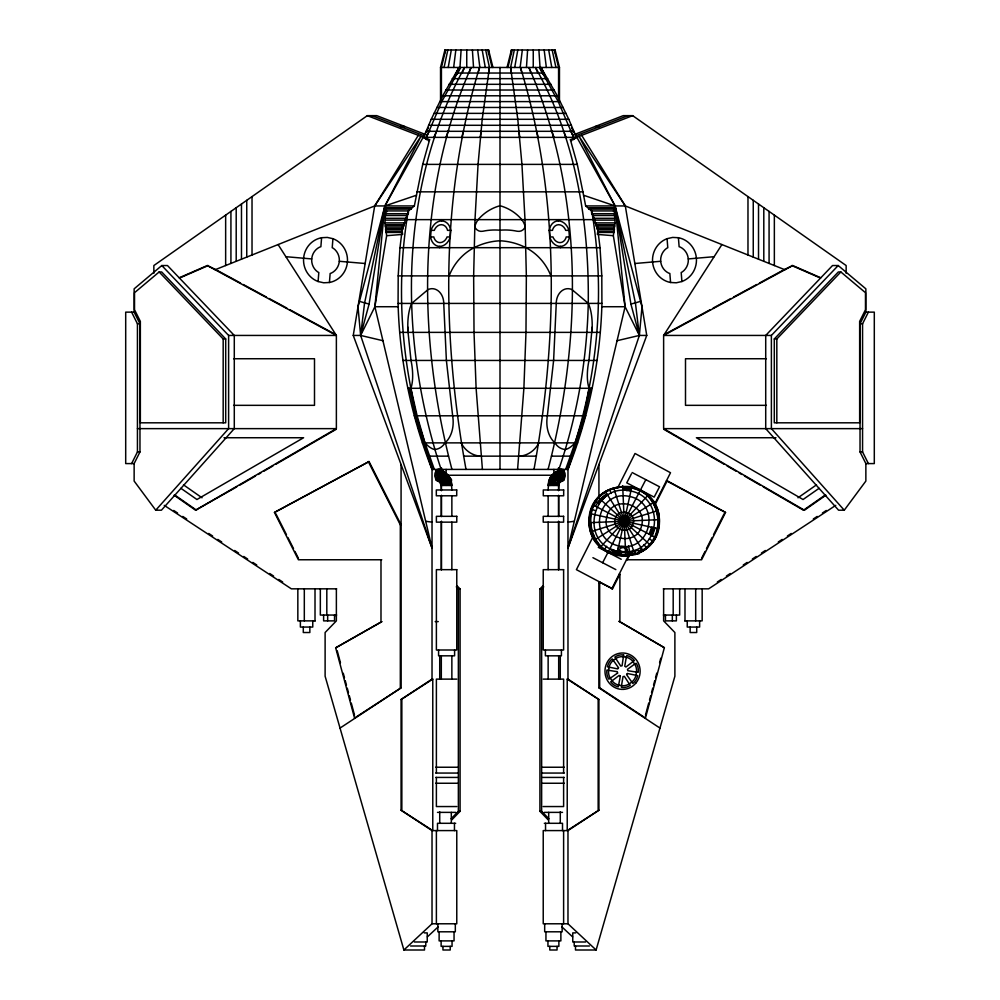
<?xml version="1.0" encoding="UTF-8"?>
<svg xmlns="http://www.w3.org/2000/svg" width="1000" height="1000" viewBox="0 0 1000 1000"><rect width="100%" height="100%" fill="white"/><g stroke="black" fill="none" stroke-linecap="round" stroke-linejoin="round"><path stroke-width="1.5" d="M659.963 728.075L598.925 687.862L598.925 581.838L612.525 588.787L576.413 569.663L593.837 535.138M664.362 647.688L619.125 621.35L664.362 647.688L645.45 718.025L599.675 687.862L599.675 581.838M478.387 71.938L479.525 67.475C439.762 197.075 442.137 337.088 466.012 469.412M336.375 588.837L336.375 620.875L325.112 632.525L325.112 676.213L403.888 950L432.025 923.787L456.775 923.787L456.775 830.588L432.025 830.588L401.075 810.2L401.075 699.513L432.025 679.125L432.025 469.412C411.138 416.637 399.575 360.25 398.075 303.5L398.2 275.887L399.975 247.688L402.587 226.462M623.55 547.5L621.587 547.7A3.938 2.325 5 0 0 620.775 551.312L625.513 551.95A3.938 2.325 5 0 0 625.513 547.925L623.55 547.5L623.675 546.325M558.55 469.412L558.587 468.038M558.288 219.638L558.387 220.925A12.825 10.1 78.7 0 0 549.25 230.362L549.738 236.95A12.825 10.1 78.7 0 0 560.275 246.4L560.363 247.688M560.275 246.4A12.825 10.1 78.7 0 0 569.4 236.95L568.913 230.362A12.825 10.1 78.7 0 0 558.387 220.925M398.075 303.438L601.938 303.4C600.425 360.188 588.888 416.6 567.975 469.412L567.975 679.125L598.925 699.513L598.925 810.2L567.975 830.588L543.225 830.588L543.225 923.787L567.975 923.787L596.112 950L674.887 676.213L674.887 632.525L663.625 620.875L663.625 588.837M451.312 485.438L450.8 481.438L446.938 474.5C444.762 475.812 438.825 480.325 440.462 481.962C430.513 481.225 435.562 460.5 444.525 473.263M548.688 485.438L549.2 481.438L553.062 474.5C555.237 475.812 561.175 480.325 559.538 481.962C569.487 481.225 564.438 460.5 555.475 473.263M565.662 469.412L575.025 442.875A70.987 8.875 -73.3 0 0 583.6 415.8A72.825 9.25 -76.7 0 0 589.138 388.288A30.263 11.413 -79.4 0 1 588.987 360.45L592.2 327.1M459.963 67.475L461.1 50M526.462 67.475L527.6 50M591.938 332.375L592.2 326.825A32.6 12.45 -86.7 0 0 588.263 303.35C589.2 222.262 575.763 138.8 535.475 67.475L537.975 73.188M432.025 548.062L353.25 335.438L374.688 205.938L420.95 136.363L384.913 205.938L374.888 306.725L432.025 548.062L360.637 335.438L374.888 306.725L386.65 235.688L402.65 234.412L402.088 230.562L406.812 215.512L408.312 213.713L408.525 210.925L414.338 205.938L422.7 164.387L429.613 139.713L367.325 115.65L153.85 265.538L153.85 273.3M439.637 247.688L439.725 246.4A12.825 10.1 -78.7 0 0 450.262 236.95L450.75 230.362A12.825 10.1 -78.7 0 0 441.613 220.925L441.712 219.638M485.675 50L489.45 67.475L482.2 119.3L478.062 164.387L475 219.638L473.65 275.887L474.025 332.375L476.112 388.288L482.413 469.412M318.087 281.525L318.812 272.512L317.625 271.875A14.325 13.838 -90 0 1 319.613 247.15L320.875 246.725L321.6 237.712L327.325 237.425L332.938 238.688A22.75 21.975 -90 0 1 347.413 261.988A22.75 21.975 -90 0 1 329.425 282.5L323.7 282.787L318.087 281.525A22.75 21.975 -90 0 1 303.612 258.225A22.75 21.975 -90 0 1 321.6 237.712M329.425 282.5L330.15 273.488L331.413 273.062A14.325 13.838 -90 0 0 333.4 248.337L332.212 247.7L332.938 238.688M447.638 474.888L450.05 477.7L452.05 485.438L441.125 485.438L439.738 481.962M589.087 522.725C586.625 477.125 657.825 474.012 659.362 519.65C661.825 565.25 590.612 568.362 589.087 522.725L659.362 519.65M625.662 551.95L625.538 551.225L625.513 552.762L617.475 552.062L617.55 551.325C578.325 543.062 591.85 481.975 630.9 491.05C665.362 497.938 660.713 551.225 625.575 552.025L625.7 552.75L629.675 552.05M622.875 490.337L622.8 486.138L622.725 486.975C572.125 490.763 585.688 567.6 634.525 553.837M620.7 551.075L620.388 554.6L617.8 554.375L618.45 550.875M623.763 490.1L623.725 486.538C659.575 484.075 672.337 539.325 638.763 552.375M617.475 552.062L618.75 545.9C586.587 539.113 597.688 489.038 629.7 496.475C661.85 503.263 650.763 553.337 618.75 545.9M621.263 555L621.562 551.675L617.55 551.325M621.912 547.638L622.038 546.188M626.875 490.788L626.987 489.525M627.038 488.975L627.225 486.85M630.138 489.8L630.062 490.65L630.725 487.15L630.138 489.8L623.837 489.25L623.725 486.538M625.763 556.325L622.688 486.05M630.9 491.05L630.975 490.2L622.95 489.5M638.575 551.95C667.862 540.525 662.5 493.05 631.625 487.762L631.7 486.912M558.75 471.863C560.35 467.362 564.7 480.112 561.663 480.688M567.975 548.062L639.362 335.438L642 306.725L615.087 205.938L579.05 136.363L625.312 205.938L646.75 335.438L567.975 548.062L625.112 306.725L615.087 205.938L571.55 127.788M517.587 469.412L523.888 388.288L525.975 332.375L526.35 275.887L525 219.638L521.938 164.387L517.8 119.3L510.6 67.475L514.325 50M353.25 335.438L360.637 335.438L364.55 303.225L384.913 205.938L428.45 127.788M453.65 67.475L455.825 50M520.138 67.475L522.325 50M552.362 474.888L549.95 477.7L547.95 485.438L558.875 485.438L558.35 483.8L548.65 481.388L548.138 489.963M549.55 485.438C549.475 477.638 556.062 470.5 563.962 470.513M550.688 485.438C550.612 478.1 556.812 471.362 564.263 471.375M552 485.438C551.938 478.688 557.638 472.5 564.487 472.512M553.413 485.438C553.362 479.375 558.475 473.812 564.625 473.825M554.825 485.438C554.775 480.112 559.275 475.225 564.675 475.238M556.15 485.438L558.625 479.225L564.625 476.65M557.275 485.438L559.388 480.163L564.487 477.975M558.15 485.438L559.938 480.962L564.263 479.1M558.875 484.025L558.688 489.963M480.225 137.375L481 131.463M488.587 73.65L489.4 67.475M533.987 469.412C557.863 337.088 560.237 197.075 520.475 67.475L521.613 71.938M382.925 340.7L360.637 335.438L369.087 304.088L384.913 205.938L416.425 195.25M560.025 482.088C563.4 479.675 556.85 468.638 553.362 473.675M408.225 211.137C398.25 269.7 399.588 330.012 410.863 388.288A72.825 9.25 76.7 0 0 416.4 415.8A70.987 8.875 73.3 0 0 424.975 442.875L434.338 469.412M448.212 67.475L451.3 50M514.712 67.475L517.8 50M441.613 220.925A12.825 10.1 -78.7 0 0 431.087 230.362L430.6 236.95A12.825 10.1 -78.7 0 0 439.725 246.4M386.65 235.688L384.975 222.887L385.688 210.925L384.913 205.938L358 306.725L360.637 335.438M444.05 67.475L447.837 50M468.95 73.3L471.037 67.475C415.838 192.987 417.587 338.6 451.938 469.412M615.925 551.962L614.95 550.938L613.875 553.9L615.4 553.787M615.562 553.612L615.7 552.987L615.262 554.4M614.438 552.325L615.775 552.137M613.288 553.888L614.5 550.562L616.613 551.337L615.737 554.788L616.25 552.975M616.613 551.337L616.1 553.138L613.862 552.325M616.613 555.525L631.825 486.85M617.8 554.375L618.387 551.725L620.625 551.925M590.712 388.288L584.325 415.8L576.35 442.875L566.812 469.412M445.65 50L441.425 67.475L441.413 100.1M507.925 67.475L512.15 50M440.538 100.1L440.538 67.475L444.913 50L488.6 50L492.962 67.475M507.038 67.475L511.4 50L555.087 50L559.462 67.475L559.462 100.1M461.788 137.375L463.3 131.425M548.062 469.412C582.413 338.6 584.163 192.987 528.962 67.475L531.05 73.3M462.025 73.188L464.525 67.475C398.088 189.175 398.413 339.988 441.138 469.412M645.5 715.025L648.725 703.062M649.525 700.062L650.738 695.575M651.538 692.588L652.75 688.1M653.55 685.1L654.762 680.612M655.562 677.625L656.775 673.138M659.587 662.663L660.788 658.162M581.875 427.2L567.975 469.412L432.025 469.412L418.125 427.2M582.7 424.35L585.175 415.8M613.475 211.325L614.012 209.525L614.012 210.925M646.75 335.438L639.362 335.438L625.112 306.725L613.35 235.688L615.025 222.887L614.312 210.925L615.087 205.938L583.575 195.25L577.3 164.387L570.388 139.713L632.675 115.65L846.15 265.538L846.15 273.3M425.737 138.912L441.75 101.6L460.438 67.475L457.013 74.463M558.862 469.412C577.163 416 586.987 359.787 588.263 303.35L572.025 289.625A14.7 11.662 89.6 0 0 556.263 303.363L553.612 360.45L547.35 415.8A34.6 26.312 -64 0 0 554.925 442.875A39.2 22.438 -65.5 0 0 565.163 449.513A39.2 14.1 -68.6 0 0 575.025 442.875C598.688 368.375 604.837 288.25 591.775 211.137M613.35 235.688L597.35 234.412L597.913 230.562L593.188 215.512L591.688 213.713L591.475 210.925L585.662 205.938L583.575 195.25M445.962 137.375L448.575 130.1M612.612 553.088L613.763 549.95M615.638 552.762L616.062 551.337M652.337 527.513L649.837 534.412L649.137 534.15L651.65 527.263L655.062 528.112L652.3 535.688L651.612 535.438M650.625 533.8L652.562 528.488L651.862 528.237L654.212 528.862L652.138 534.587L649.938 533.55L652.138 534.587M651.438 534.338L653.525 528.612L654.212 528.862M457.987 70.35L459.038 67.475L442.7 95.787L431.225 119.3L423.587 137.375L427.088 139.875M560.262 481.962L558.312 484.162C561.525 481.6 552.7 478.575 550.163 477.612L548.65 481.388M549.15 481.8L550.163 477.612M558.85 484.212L559.4 482.7M440.6 482.7L441.688 484.162C441.05 481.725 456.8 483.837 449.837 477.612L441.763 481.7L440.6 482.7L441.15 484.212M450.85 481.8L449.837 477.612M433.825 137.375L435.7 133.1M610.525 552.325L611.875 549.263M455.1 75.862L459.038 67.475L454.875 75.7M426.188 137.375L429.613 130.387M131.613 463.587L137.438 451.938L137.438 323.787L131.613 312.137M139.963 451.938L134.137 463.587L134.137 481.062L155.738 510.2L161.412 510.2L234.288 428.638L234.288 335.438L167.475 265.538L161.8 265.538L134.137 288.837L134.137 312.137L139.963 323.787L139.963 451.938L137.438 451.938M860.037 323.787L865.863 312.137L865.863 288.837L838.2 265.538L832.525 265.538L765.713 335.438L765.713 428.638L838.587 510.2L844.262 510.2L865.863 481.062L865.863 463.587L860.037 451.938L860.037 323.787L862.562 323.787L868.388 312.137M617.625 487.962L635.025 453.488L670.512 472.738L654.525 504.338M628.55 555.662L611.763 588.837L612.537 588.787L619.888 574.275L619.125 574.275M627.225 559.763L629.987 554.3M655.05 504.787L667.188 480.8L725.537 512.45L701.6 559.763L626.475 559.763M701.55 558.375L705.075 551.413M706.475 548.625L712.113 537.5M713.525 534.712L724.087 513.837M631.45 473.812L626.75 482.85L654.163 497.125L659.55 486.788L632.125 472.525M602.612 562.725L645.837 479.65M179.175 277.8L207.312 265.538L216.038 269.75L215.1 269.75L374.688 205.938L418.312 135.338M562.55 470.513L563.263 469.412M825.913 495.188L804.425 510.2L663.625 428.638L663.625 335.438L721.912 244.562M595.337 506.163L600.212 499.2L606.725 493.725M604.75 549L606.675 546.263M550.075 477.975L552.575 474.363M559.3 483.075L561.325 480.7L563.962 479.975M155.738 510.2L228.612 428.638L228.612 335.438L161.8 265.538M600.462 547.125L647.975 495.25M844.262 510.2L771.388 428.638L771.388 335.438L838.2 265.538M774.3 338.963L838.325 271.962L840.85 271.962L865.475 292.7L865.475 309.725L859.65 321.375L859.65 422.812L774.3 422.812L774.3 338.963L776.825 338.963L840.85 271.962M548.2 819.862L539.913 811.287L539.913 588.962L543.013 585.737M548.888 818.787L541.638 811.287L541.638 588.962L543.713 586.812M451.112 818.787L458.363 811.287L458.363 588.962L456.287 586.812M451.8 819.862L460.087 811.287L460.087 588.962L456.987 585.737M427.388 936.888L438.2 926.812M159.15 271.962L134.525 292.7L134.525 309.725L140.35 321.375L140.35 422.812L225.7 422.812L225.7 338.963L161.675 271.962L159.15 271.962L223.175 338.963L223.175 422.812M553.062 474.5L556.163 472.038L563.625 469.963M428.25 140.7L429.613 139.713M572.913 139.875L576.413 137.375L568.775 119.3L557.3 95.787L540.962 67.475L542.013 70.35M797.987 497.788L816.513 484.85M819.112 488.3L803.05 499.513L696.4 437.738L775.987 437.738M763.25 486.887L803.475 510.2L824.975 495.188M335.675 647.837L381.75 621.675L335.675 647.837L354.55 718.025L401.075 687.862L401.075 464.525M340.037 728.075L401.075 687.862M401.075 699.513L432.775 679.125L432.775 830.588L401.075 810.2M598.925 810.2L567.225 830.588L567.225 679.125L567.975 679.125M717.325 582.025L721.213 579.462M726.4 576.062L730.3 573.5M743.263 564.987L747.163 562.425M752.35 559.025L756.237 556.462M761.425 553.062L765.325 550.5M778.288 541.987L782.188 539.425M787.375 536.025L791.263 533.462M813.312 518.987L817.212 516.438M822.4 513.025L826.287 510.475M835.763 505.363L708.637 588.837L663.337 588.837M594.562 540.087L653.888 502.287M560.525 481.175L561.25 481.175M174.088 495.188L195.575 510.2L336.375 428.638L336.375 335.438L278.087 244.562M195.575 510.2L236.75 486.887M239.425 485.337L255.525 476.025M258.2 474.462L260.887 472.912M263.562 471.362L272.95 465.925M275.637 464.375L335.975 429.412M381.75 559.763L298.4 559.763L274.462 512.45L369.05 461.55L401.075 524.862L400.325 524.862L368.288 461.55M369.05 461.55L274.462 512.45M664.05 334.7L710.375 309.6M713.1 308.125L730.812 298.538M733.538 297.062L756.712 284.513M759.438 283.038L782.6 270.487M820.825 277.8L792.688 265.538L783.962 269.75L784.9 269.75L625.312 205.938L585.662 205.938M663.625 335.438L792.688 265.538M180.113 277.8L208.25 265.538M436.375 480.513L438.338 480.688M555.425 472.038L562.9 469.963M555.35 472.512L558.825 471.025M560.975 481.337L562.4 480.688M574.025 134.662L623.263 115.65L632.675 115.65M575.925 135.75L627.975 115.65M640.562 301.375L630.913 304.088L615.087 205.938L635.45 303.225L639.362 335.438L617.075 340.7M444.575 472.038C438.8 466.562 436.838 476.8 437.6 480.688L439.475 481.175M590.688 531.763L657.763 510.613M667.062 238.688L672.675 237.425L678.4 237.712A22.75 21.975 90 0 1 696.388 258.225A22.75 21.975 90 0 1 681.912 281.525L676.3 282.787L670.575 282.5A22.75 21.975 90 0 1 652.588 261.988A22.75 21.975 90 0 1 667.062 238.688L667.788 247.712L666.6 248.337A14.325 13.838 90 0 0 668.587 273.062L669.85 273.475L670.575 282.5M622.7 486.512C571.425 490.35 585.163 568.225 634.663 554.288M625.7 552.75L625.462 547.2L628.713 546.625M562.075 480.863L563.625 480.513M567.975 522.15L574.312 521.287M634.837 263.512L660.7 261.288M688.275 258.925L714.137 256.7M435.2 621.6L438.25 621.6M440.538 67.475L559.462 67.475M455.6 73.037L544.4 73.037M452.238 78.65L547.762 78.65M448.975 84.312L551.025 84.312M445.788 90.025L554.212 90.025M442.7 95.787L557.3 95.787M439.688 101.6L560.312 101.6M436.775 107.463L563.225 107.463M433.95 113.362L566.05 113.362M367.325 115.65L376.737 115.65L425.975 134.662M431.225 119.3L568.775 119.3M428.587 125.288L571.413 125.288M400.163 126.512L404.875 126.512M595.125 126.512L599.837 126.512M426.037 131.312L573.962 131.312M423.587 137.375L576.413 137.375M422.7 164.387L577.3 164.387M416.912 191.838L583.088 191.838M374.688 205.938L414.338 205.938M385.45 207.738L411.475 207.738M588.525 207.738L614.55 207.738M385.15 209.125L411.375 209.125M588.625 209.125L614.85 209.125M385.688 210.925L408.525 210.925M591.475 210.925L614.312 210.925M385.1 213.713L408.312 213.713M591.688 213.713L614.9 213.713M385.625 215.512L406.812 215.512M593.188 215.512L614.375 215.512M385.037 218.3L406.413 218.3M593.587 218.3L614.963 218.3M405.575 219.638L594.425 219.638M385.562 220.1L405.312 220.1M594.688 220.1L614.438 220.1M384.975 222.887L405.075 222.887M594.925 222.887L615.025 222.887M385.513 224.688L404.062 224.688M595.938 224.688L614.487 224.688M385.213 226.075L403.95 226.075M596.05 226.075L614.788 226.075M385.75 227.875L402.925 227.875M597.075 227.875L614.25 227.875M385.45 229.275L402.812 229.275M597.188 229.275L614.55 229.275M431.087 230.362L434.312 230.362L434.8 229.175A9.038 7.113 -78.7 0 1 447.212 229.175L447.512 230.362L450.75 230.362M549.25 230.362L552.487 230.362L552.788 229.175A9.038 7.113 78.7 0 1 565.2 229.175L565.688 230.362L568.913 230.362M385.975 231.062L402.25 231.062M597.75 231.062L614.025 231.062M385.688 232.463L402.013 232.463M597.987 232.463L614.312 232.463M430.6 236.95L433.825 236.95L434.137 238.137A9.038 7.113 -78.7 0 0 446.55 238.137L447.025 236.95L450.262 236.95M549.738 236.95L552.975 236.95L553.45 238.137A9.038 7.113 78.7 0 0 565.862 238.137L566.175 236.95L569.4 236.95M399.975 247.688L600.025 247.688L601.8 275.887L601.912 303.337M398.2 275.887L601.8 275.887M374.888 306.725L398.275 306.725M601.725 306.725L625.112 306.725M134.325 312.137L125.7 312.137L125.7 463.587L134.325 463.587M865.675 312.137L874.3 312.137L874.3 463.587L865.675 463.587M137.438 323.787L139.963 323.787M399.625 332.375L600.375 332.375M228.612 335.438L335.75 335.438M664.25 335.438L771.388 335.438M223.175 338.963L225.7 338.963M233.612 358.738L314.5 358.738L314.5 405.337L233.612 405.337M766.388 358.738L685.5 358.738L685.5 405.337L766.388 405.337M402.85 360.45L597.15 360.45M407.75 388.075L408.5 388.075M591.5 388.075L592.25 388.075M407.713 388.288L592.288 388.288M414.212 415.8L585.788 415.8M137.438 428.638L335.75 428.638M664.25 428.638L862.562 428.638M224.013 437.738L303.6 437.738L196.95 499.513L180.888 488.3M422.325 442.875L577.675 442.875M860.037 451.938L862.562 451.938L868.388 463.587M429.663 456.15L448.512 456.15M463.587 456.15L536.413 456.15M551.487 456.15L570.337 456.15M667.188 480.8L666.438 480.8L725.537 512.45M803.475 510.2L804.425 510.2M633.513 550.625L640.812 550.625L640.812 547.225M598.925 583.212L599.675 583.212M336.662 588.837L291.363 588.837L164.237 505.363M458.363 588.962L460.087 588.962M539.913 588.962L541.638 588.962M336.637 615.05L320.337 615.05L320.337 588.987M663.363 615.05L679.663 615.05L679.663 588.987M335.513 615.513L336.275 615.513M663.725 615.513L664.488 615.513M315.312 620.875L297.838 620.875L297.838 588.962M684.688 620.875L702.163 620.875L702.163 588.962M432.025 679.125L432.775 679.125M456.775 679.125L436.388 679.125L436.388 773.062M543.225 679.125L563.612 679.125L563.612 773.062M598.925 687.862L599.675 687.862M567.225 679.125L598.925 699.513M354.55 718.025L355.3 718.025M644.7 718.025L645.45 718.025M435.662 767.237L457.512 767.237M542.487 767.237L564.338 767.237M435.662 773.062L457.512 773.062M542.487 773.062L564.338 773.062M435.662 777.425L457.512 777.425M542.487 777.425L564.338 777.425M435.662 783.25L457.512 783.25M542.487 783.25L564.338 783.25M456.775 806.55L436.388 806.55L436.388 777.425M543.225 806.55L563.612 806.55L563.612 777.425M458.363 811.287L460.087 811.287M539.913 811.287L541.638 811.287M437.488 812.375L455.688 812.375M544.312 812.375L562.513 812.375M455.688 823.3L437.488 823.3L437.488 830.588M544.312 823.3L562.513 823.3L562.513 830.588M424.25 932.887L427.238 932.887L427.238 941.988L414.4 941.988M575.75 932.887L572.762 932.887L572.762 941.988L585.6 941.988M410.575 946L425.788 946L425.788 941.988M589.425 946L574.212 946L574.212 941.988M403.888 950L424.513 950L424.513 946M596.112 950L575.487 950L575.487 946M285.863 256.7L311.725 258.925M339.3 261.288L365.163 263.512M627.175 487.362L631.625 487.762M623.65 487.388L630.65 488M618.688 546.625L625.262 547.2M617.863 553.525L620.462 553.75M436.737 469.787L440.975 470.5L441.25 471.863M436.375 469.963L443.837 472.038L446.938 474.5M436.037 470.513C443.938 470.5 450.525 477.638 450.45 485.438M435.737 471.375C443.188 471.362 449.387 478.1 449.312 485.438M435.513 472.512C442.362 472.5 448.062 478.688 448 485.438M435.375 473.825C441.525 473.812 446.637 479.375 446.587 485.438M435.325 475.238C440.725 475.225 445.225 480.112 445.175 485.438M435.375 476.65L441.375 479.225L443.85 485.438M435.513 477.975L440.613 480.163L442.725 485.438M435.737 479.1L440.062 480.962L441.85 485.438M436.037 479.975L438.675 480.7L440.7 483.075M425.688 521.287L432.025 522.15M369.087 304.088L359.438 301.375M589.888 513.575L658.562 528.8M654.362 527.863L655.062 528.112M592.325 509.575L595.462 510.725M614.212 551.362L616.325 552.137M614.15 551.525L616.4 552.337M613.188 551.525L617.175 552.975M613.638 552.938L615.962 553.775M613.587 553.1L616.025 553.987M372.025 115.65L424.075 135.75M441.175 471.025L444.65 472.512M791.75 265.538L819.887 277.8M593.025 504.95L655.425 537.425A35.175 35.175 0 0 1 634.8 554.725L613.638 487.65M598.288 547.337L621.225 559.275M592.913 557.675L615.85 569.612M217.4 270.487L240.562 283.038M243.287 284.513L266.462 297.062M269.188 298.538L286.9 308.125M289.625 309.6L335.95 334.7M207.312 265.538L336.375 335.438M664.025 429.412L724.362 464.375M727.05 465.925L736.438 471.362M739.112 472.912L741.8 474.462M744.475 476.025L760.575 485.337M446.637 473.675C442.863 468.888 438.5 478.288 439.025 481.337M173.713 510.475L177.6 513.025M182.787 516.438L186.688 518.987M208.738 533.462L212.625 536.025M217.812 539.425L221.713 541.987M234.675 550.5L238.575 553.062M243.762 556.462L247.65 559.025M252.838 562.425L256.737 564.987M269.7 573.5L273.6 576.062M278.788 579.462L282.675 582.025M183.487 484.85L202.013 497.788M175.025 495.188L196.525 510.2M596.413 501.712L599.15 503.638M649.3 538.737L652.038 540.65M570.388 139.713L571.75 140.7M438.75 481.175L439.975 482.088M598.288 497.425L650.15 544.95M561.8 926.812L572.612 936.888M643.9 544.637L646.05 547.188M447.425 474.363L449.925 477.975M605.325 491.525L643.125 550.85M581.688 135.338L625.312 205.938M545.125 75.7L540.962 67.475L544.9 75.862M275.912 513.837L286.475 534.712M287.887 537.5L293.525 548.625M294.925 551.413L298.45 558.375M542.987 74.463L539.562 67.475L558.25 101.6L574.263 138.912M570.388 130.387L573.812 137.375M609.875 490.425L611.287 493.45M564.3 133.1L566.175 137.375M551.425 130.1L554.038 137.375M433.188 469.412L423.65 442.875L415.675 415.8L409.288 388.288M385.863 209.125L386.7 211.925M414.825 415.8L417.3 424.35M630.913 304.088L639.362 335.438M337.238 650.825L340.45 662.775M343.25 673.225L344.462 677.7M345.262 680.688L346.463 685.175M347.275 688.162L348.475 692.638M349.275 695.625L350.487 700.1M351.287 703.088L354.5 715.037M536.7 131.425L538.212 137.375M554.35 50L558.575 67.475L558.587 100.1M487.85 50L492.075 67.475M552.163 50L555.95 67.475M548.7 50L551.788 67.475M628.587 545.9L629.688 552.188M629.825 552.913L630.125 554.612M625.325 546.475L625.462 547.2M482.2 50L485.288 67.475M510.6 67.475L511.413 73.65M519 131.463L519.775 137.375M451.35 481.388L451.863 489.963M441.125 484.025L441.312 489.963M544.175 50L546.35 67.475M477.675 50L479.862 67.475M597.413 226.462L600.025 247.688M408.062 332.375L411.012 360.45A30.263 11.413 79.4 0 1 410.863 388.288L417.137 415.8L424.975 442.875A39.2 14.1 68.6 0 0 434.837 449.513A39.2 22.438 65.5 0 0 445.075 442.875A34.6 26.312 64 0 0 452.65 415.8L446.388 360.45L443.738 303.363A14.7 11.662 -89.6 0 0 427.975 289.625L411.737 303.35A32.6 12.45 86.7 0 0 407.8 326.825L408.062 332.375L407.8 327.1M678.4 237.712L679.125 246.737L680.387 247.15A14.325 13.838 90 0 1 682.375 271.875L681.188 272.5L681.912 281.525M538.9 50L540.037 67.475M472.4 50L473.537 67.475M441.413 468.038L441.45 469.412M862.562 323.787L862.562 451.938M776.825 338.963L776.825 422.812M774.35 215.125L774.35 265.538M769.075 211.412L769.075 263.425M763.8 207.712L763.8 261.312M758.525 204.013L758.525 259.2M753.25 200.312L753.25 257.1M747.975 196.6L747.975 254.988M699.625 620.875L699.625 627.062L687.237 627.062L687.237 620.875M696.712 627.062L696.712 632.525L690.15 632.525L690.15 627.062M695.688 588.837L695.688 620.875M684.987 588.962L684.987 620.875M676.388 615.05L676.388 620.875L665.462 620.875L665.462 615.05M673.188 588.837L673.188 615.05M672.337 615.05L672.337 620.875M638.987 550.625L638.987 553.75L635.337 553.75L635.337 550.625M619.888 574.275L619.888 621.35M598.925 464.525L598.925 498.188M598.162 699.513L598.162 810.2M567.975 830.588L567.975 923.787M563.612 830.588L563.612 923.787M562.15 923.787L562.15 931.8L544.675 931.8L544.675 923.787M561.425 650L561.425 655.825L545.4 655.825L545.4 650M560.875 931.8L560.875 940.9L545.95 940.9L545.95 931.8M560.275 655.6L560.275 679.025M560.275 811.838L560.275 822.775M558.688 495.788L558.688 516.325M558.688 522.15L558.688 569.663M558.688 655.825L558.688 679.125M558.875 940.9L558.875 946.363L547.95 946.363L547.95 940.9M558.55 467.825L558.55 470.925M558.55 483.1L558.55 490.712M558.55 495.275L558.55 516.575M558.55 521.163L558.55 569.663M557.05 946.363L557.05 950L549.775 950L549.775 946.363M555.087 50L555.087 52.912M553.888 469.412L553.888 475.238L446.112 475.238L446.112 469.412M548.688 812.375L548.688 823.3M548.138 495.788L548.138 516.325M548.138 522.15L548.138 569.663M548.138 655.825L548.138 679.125M545.538 823.3L545.538 830.588M533.25 50L533.25 67.475M511.4 50L511.4 54.375M500 67.475L500 469.412M488.6 50L488.6 54.375M466.75 50L466.75 67.475M455.325 923.787L455.325 931.8L437.85 931.8L437.85 923.787M454.6 650L454.6 655.825L438.575 655.825L438.575 650M454.462 823.3L454.462 830.588M454.05 931.8L454.05 940.9L439.125 940.9L439.125 931.8M452.05 940.9L452.05 946.363L441.125 946.363L441.125 940.9M451.863 495.788L451.863 516.325M451.863 522.15L451.863 569.663M451.863 655.825L451.863 679.125M451.312 812.375L451.312 823.3M450.225 946.363L450.225 950L442.95 950L442.95 946.363M444.913 50L444.913 52.912M441.45 467.825L441.45 470.925M441.45 483.1L441.45 490.712M441.45 495.275L441.45 516.575M441.45 521.163L441.45 569.663M441.312 495.788L441.312 516.325M441.312 522.15L441.312 569.663M441.312 655.825L441.312 679.125M439.725 655.6L439.725 679.025M439.725 811.838L439.725 822.775M436.388 830.588L436.388 923.787M432.025 830.588L432.025 923.787M401.838 699.513L401.838 810.2M400.325 524.862L400.325 687.862M380.988 559.763L380.988 621.675M334.538 615.05L334.538 620.875L323.612 620.875L323.612 615.05M327.663 615.05L327.663 620.875M326.812 588.837L326.812 615.05M315.012 588.962L315.012 620.875M312.762 620.875L312.762 627.062L300.375 627.062L300.375 620.875M309.85 627.062L309.85 632.525L303.288 632.525L303.288 627.062M304.312 588.837L304.312 620.875M252.025 196.6L252.025 254.988M246.75 200.312L246.75 257.1M241.475 204.013L241.475 259.2M236.2 207.712L236.2 261.312M230.925 211.412L230.925 263.425M225.65 215.125L225.65 265.538M550.9 275.887A53.075 48.938 80.7 0 0 525.887 247.688A62.9 61.9 47 0 0 500 240.787A62.9 61.9 -47 0 0 474.113 247.688A53.075 48.938 -80.7 0 0 449.1 275.887M538.837 442.875A21.113 18.35 -46.6 0 1 518.85 456.15M481.15 456.15A21.113 18.35 46.6 0 1 461.163 442.875M625.188 489.513A2.55 0.912 5 0 1 626.025 488.113A2.55 0.912 5 0 1 629.562 489.175A2.55 0.912 5 0 1 626.3 489.85M631.6 551.438A2.25 0.8 -10 0 1 630.262 552.825L629.688 552.95A2.25 0.8 -10 0 1 627.463 552.475M628.575 551.6A2.25 0.8 -10 0 1 629.113 551.438M624.525 489.425A2.55 0.912 5 0 1 628 489.125A2.55 0.912 5 0 1 629.113 490.525M608.688 668.713L608.625 670.125A11.838 11.438 -90 0 0 610.4 678.325L611.975 680.638A11.838 11.438 -90 0 0 618.825 685.125L621.512 685.612A11.838 11.438 -90 0 0 629.425 683.775L631.65 682.15A11.838 11.438 90 0 0 635.988 675.062L636.462 672.275A11.838 11.438 -90 0 0 634.688 664.087L633.112 661.775A11.838 11.438 -90 0 0 626.275 657.275L623.575 656.8A11.838 11.438 -90 0 0 615.675 658.625L613.438 660.263A11.838 11.438 -90 0 0 609.1 667.35L608.688 668.713M621.512 685.612L621.438 687.412A13.2 12.75 -90 0 0 630.225 685.375L624.362 676.325L623.013 676.637L621.512 685.612M623.65 654.987L622.075 665.763L620.725 666.075L614.862 657.038A13.2 12.75 -90 0 1 623.65 654.987M590.112 513.625C579.85 557.812 648.975 573.125 658.337 528.75C668.6 484.562 599.475 469.25 590.112 513.625M606.7 517.3C600.862 539.625 637.612 547.762 641.737 525.075C647.588 502.75 610.837 494.613 606.7 517.3M615.138 519.175C612.112 530.75 631.163 534.963 633.312 523.2C636.337 511.625 617.288 507.413 615.138 519.175M619.688 520.175C626.9 540.087 634.637 505.175 619.688 520.175M620.325 676.162L618.3 686.85A13.2 12.75 -90 0 1 610.688 681.85L619.163 675.387L620.325 676.162M626.275 657.275L624.763 666.25L625.925 667.013L634.4 660.55A13.2 12.75 -90 0 0 626.788 655.562L626.275 657.275M618.5 667.7L617.762 668.9L607.438 666.812A13.2 12.75 -90 0 1 612.25 658.925L618.5 667.7M627.337 673.5L626.6 674.7L632.837 683.475A13.2 12.75 -90 0 0 637.663 675.6L627.337 673.5M600.462 499.412L598.562 502.113L599.4 502.7L606.763 495.462L606.2 494.588L600.462 499.412M600.7 499.637C593.875 507.812 615.475 486.425 600.7 499.637M617.587 673.088L608.862 679.163A13.2 12.75 -90 0 1 606.888 670.062L617.288 671.688L617.587 673.088M634.688 664.087L627.5 669.325L627.8 670.713L638.2 672.35A13.2 12.75 -90 0 0 636.237 663.25L634.688 664.087M629.837 552.163L629.263 552.275A2.25 0.8 -10 0 0 627.638 553.413A2.25 0.8 -10 0 0 629.837 553.787L630.4 553.663A2.25 0.8 -10 0 0 632.025 552.525A2.25 0.8 -10 0 0 629.837 552.163M456.712 489.963L436.325 489.963L436.325 495.788L456.712 495.788L456.712 489.963M563.675 489.963L543.288 489.963L543.288 495.788L563.675 495.788L563.675 489.963M456.775 516.325L436.388 516.325L436.388 522.15L456.775 522.15L456.775 516.325M563.612 516.325L543.225 516.325L543.225 522.15L563.612 522.15L563.612 516.325M456.775 569.663L436.388 569.663L436.388 650L456.775 650L456.775 569.663M563.612 569.663L543.225 569.663L543.225 650L563.612 650L563.612 569.663M636.038 682.875A18.2 17.587 -90 0 0 625.562 653.263A18.2 17.587 -90 0 0 606.038 677.463A18.2 17.587 -90 0 0 636.038 682.875M521.838 219.638A42.825 41.775 35.7 0 0 500 205.738A42.825 41.775 -35.7 0 0 478.162 219.638A21.062 20.725 -47 0 0 474.787 226.65A7.125 7.013 -47 0 0 482.85 231.238A58.038 57.125 -47 0 1 500 230.212A58.038 57.125 47 0 1 517.15 231.238A7.125 7.013 47 0 0 525.212 226.65A21.062 20.725 47 0 0 521.838 219.638"/></g></svg>
